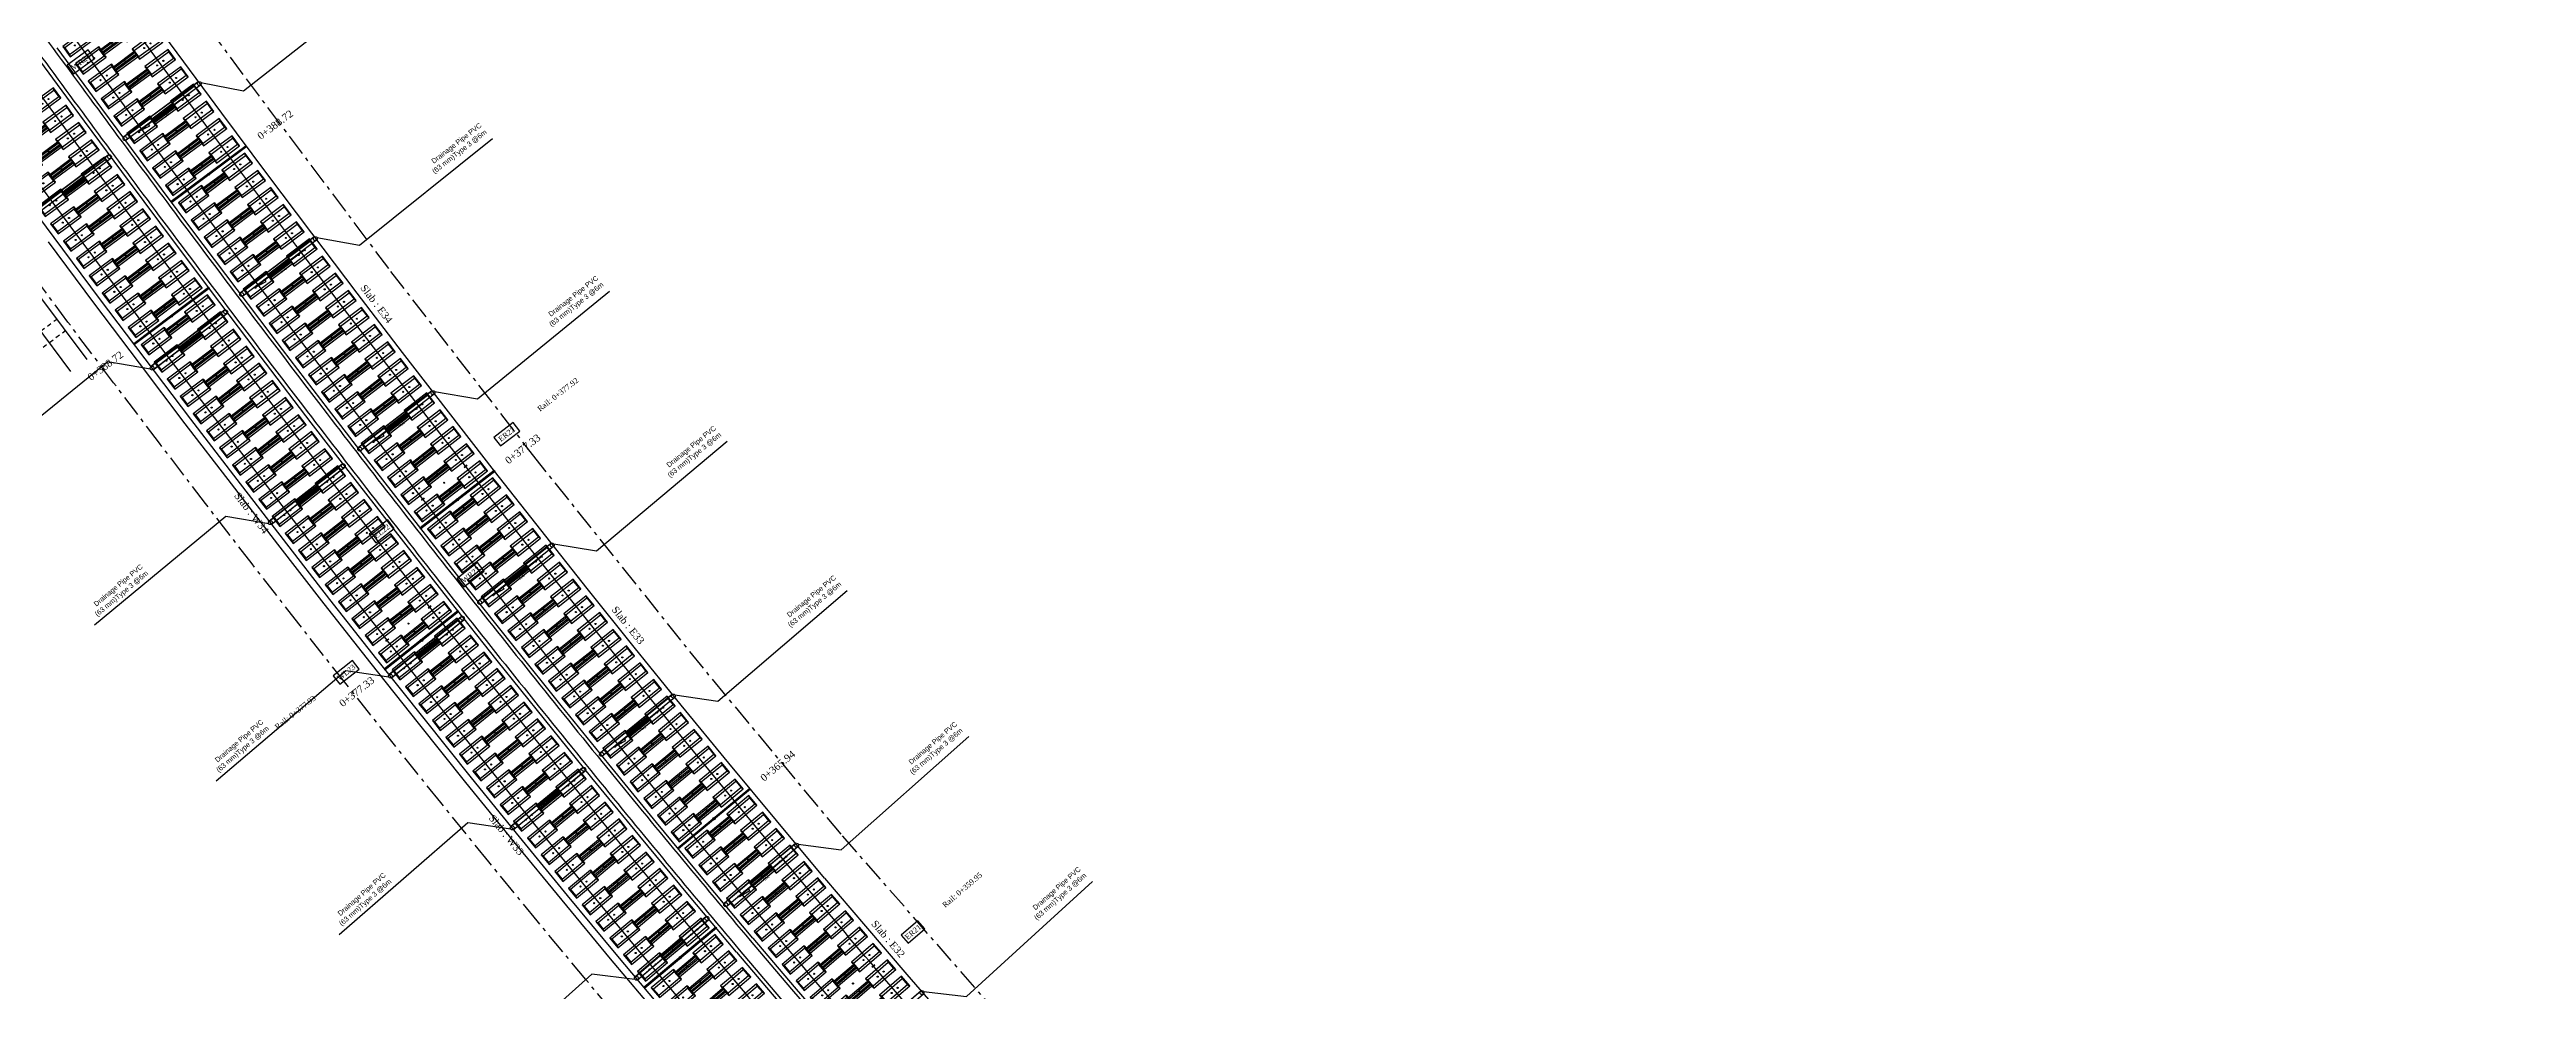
# Model space of a CAD drawing. Header units: metres. Extents: x 0 to 564365, y 0 to 3594889.
# Drawn here: x 564018.9 to 564087.7, y 3593549.6 to 3593575.8 of the extents above; entities that cross this region are included whole.
import ezdxf
from ezdxf.enums import TextEntityAlignment as Align

# ---------------------------------------------------------------- set-up
doc = ezdxf.new("R2010")
doc.units = ezdxf.units.M
for name, pattern in [('ACAD_ISO10W100', [18, 12, -3, 0, -3]), ('DASHED2', [0.375, 0.25, -0.125]), ('HIDDEN2', [0.1875, 0.125, -0.0625])]:
    doc.linetypes.add(name, pattern=pattern)
for name, color, linetype in [('2d', 2, 'Continuous'), ('_flg-all slab', 7, 'Continuous'), ('_flg-Bar Divar', 11, 'ACAD_ISO10W100'), ('_flg-Por Konande-Devar', 230, 'Continuous'), ('_flg-por Konande-Vasat', 170, 'Continuous'), ('AG_JOOSH', 7, 'Continuous'), ('AG_Print', 7, 'Continuous'), ('AG_Slab', 7, 'Continuous'), ('C-ROAD-STAN-MAJR', 11, 'Continuous'), ('Cod+', 1, 'Continuous'), ('Door+', 1, 'Continuous'), ('Drawing line+', 1, 'Continuous'), ('E Pipe', 5, 'Continuous'), ('Hidden+', 9, 'HIDDEN2'), ('Km_Rail', 7, 'Continuous'), ('Km_Slab', 7, 'Continuous'), ('Number_Slab', 7, 'Continuous'), ('Rail', 1, 'Continuous'), ('Rail_Gap', 7, 'Continuous'), ('Sketch+', 210, 'Continuous'), ('Stair hidden+', 9, 'HIDDEN2'), ('Stair+', 42, 'Continuous'), ('Travers', 7, 'Continuous'), ('Wall+', 7, 'Continuous')]:
    doc.layers.add(name, color=color, linetype=linetype)
doc.styles.add('01-TYTEL', font='romanc.shx')
doc.styles.add('ND', font='nashkh.shx', dxfattribs={"height": 3})
doc.styles.get("Standard").update_dxf_attribs({"font": 'romantic.ttf'})

# ---------------------------------------------------------------- blocks, each defined once
blk = doc.blocks.new('AG_slab')
at = {"layer": 'AG_Slab', "color": 1}
for p, q in [((1.3, 0.015), (-1.3, 0.015)), ((1.3, -0.015), (-1.3, -0.015))]:
    blk.add_line(p, q, dxfattribs=at)
at = {"layer": 'AG_Slab', "color": 5}
for p, q in [((-1.3, -0.015), (-1.3, 0.015)), ((1.3, 0.015), (1.3, -0.015))]:
    blk.add_line(p, q, dxfattribs=at)
at = {"layer": 'AG_Slab', "color": 2, "linetype": 'DASHED2'}
blk.add_line((1.3, 0), (-1.3, 0), dxfattribs=at)
at = {"layer": 'AG_Slab', "color": 7}
blk.add_circle((0, 0), 0.03, dxfattribs=at)
blk = doc.blocks.new('AG_Joosh')
at = {"layer": 'AG_JOOSH', "color": 2}
for p, q in [((-0.701, 0.005), (-0.801, 0.005)), ((0.701, 0.005), (0.801, 0.005)), ((-0.701, -0.005), (-0.801, -0.005)), ((0.701, -0.005), (0.801, -0.005))]:
    blk.add_line(p, q, dxfattribs=at)
at = {"layer": 'AG_JOOSH', "color": 7}
blk.add_circle((0, 0), 0.0155, dxfattribs=at)
blk = doc.blocks.new('AG_tttt', base_point=(-0.751, 0))
at = {"layer": 'Travers', "color": 3}
blk.add_lwpolyline([(-0.354, 0.175), (-1.155, 0.175), (-1.155, -0.175), (-0.354, -0.175), (-0.354, 0.175), (-0.38, 0.114), (-1.129, 0.114), (-1.155, 0.175), (-1.129, 0.114), (-1.129, -0.114), (-1.155, -0.175), (-1.129, -0.114), (-0.38, -0.114), (-0.354, -0.175), (-0.38, -0.114), (-0.38, 0.114), (-0.354, 0.175), (-0.354, 0.09), (0.354, 0.09), (0.354, 0.045), (-0.354, 0.045), (-0.354, 0), (0.354, 0), (0.354, -0.045), (-0.354, -0.045), (-0.354, -0.09), (0.354, -0.09), (0.354, -0.175), (1.155, -0.175), (1.155, 0.175), (0.354, 0.175), (0.354, -0.175), (0.38, -0.114), (0.38, 0.114), (0.354, 0.175), (0.38, 0.114), (1.129, 0.114), (1.155, 0.175), (1.129, 0.114), (1.129, -0.114), (1.155, -0.175), (1.129, -0.114), (0.38, -0.114)], dxfattribs=at)
for centre in [(-0.863, 0), (-0.646, 0), (0.646, 0), (0.863, 0)]:
    blk.add_circle(centre, 0.015, dxfattribs=at)
at = {"layer": 'Travers', "color": 7}
blk.add_circle((0, 0), 0.02, dxfattribs=at)
blk = doc.blocks.new('AG_t')
at = {"layer": 'Travers', "color": 3}
blk.add_lwpolyline([(-0.354, 0.175), (-1.155, 0.175), (-1.155, -0.175), (-0.354, -0.175), (-0.354, 0.175), (-0.38, 0.114), (-1.129, 0.114), (-1.155, 0.175), (-1.129, 0.114), (-1.129, -0.114), (-1.155, -0.175), (-1.129, -0.114), (-0.38, -0.114), (-0.354, -0.175), (-0.38, -0.114), (-0.38, 0.114), (-0.354, 0.175), (-0.354, 0.09), (0.354, 0.09), (0.354, 0.045), (-0.354, 0.045), (-0.354, 0), (0.354, 0), (0.354, -0.045), (-0.354, -0.045), (-0.354, -0.09), (0.354, -0.09), (0.354, -0.175), (1.155, -0.175), (1.155, 0.175), (0.354, 0.175), (0.354, -0.175), (0.38, -0.114), (0.38, 0.114), (0.354, 0.175), (0.38, 0.114), (1.129, 0.114), (1.155, 0.175), (1.129, 0.114), (1.129, -0.114), (1.155, -0.175), (1.129, -0.114), (0.38, -0.114)], dxfattribs=at)
for centre in [(-0.863, 0), (-0.646, 0), (0.646, 0), (0.863, 0)]:
    blk.add_circle(centre, 0.015, dxfattribs=at)
at = {"layer": 'Travers', "color": 7}
blk.add_circle((0, 0), 0.02, dxfattribs=at)
blk = doc.blocks.new('cod')
at = {"layer": 'Cod+'}
h = blk.add_hatch(color=256, dxfattribs=at)
edge = h.paths.add_edge_path()
edge.add_arc((0, 0), 0.2, 270, 360)
edge.add_line((0.2, 0), (0, 0))
edge.add_line((0, 0), (0, -0.2))
edge = h.paths.add_edge_path()
edge.add_arc((0, 0), 0.2, 90, 180)
edge.add_line((-0.2, 0), (0, 0))
edge.add_line((0, 0), (0, 0.2))
for p, q in [((-0.3, 0), (2.138, 0)), ((0, -0.3), (0, 0.3))]:
    blk.add_line(p, q, dxfattribs=at)
blk.add_circle((0, 0), 0.2, dxfattribs=at)
blk = doc.blocks.new('door-350cm')
at = {"layer": 'Door+', "ltscale": 1e-05}
for p, q in [((-2.028, 0.938), (-3.479, 0.1)), ((-2.008, 0.903), (-3.459, 0.066)), ((-1.492, 0.903), (-0.041, 0.066)), ((-1.472, 0.938), (-0.021, 0.1)), ((-3.479, 0.1), (-3.459, 0.066)), ((-3.46, 0.065), (-3.46, 0)), ((-0.021, 0.1), (-0.041, 0.066)), ((-0.04, 0.065), (-0.04, 0))]:
    blk.add_line(p, q, dxfattribs=at)
at = {"layer": 'Door+'}
for p, q in [((-2.008, 0.903), (-2.028, 0.938)), ((-1.492, 0.903), (-1.472, 0.938)), ((-3.5, 0.09), (-3.5, 0.105)), ((-3.5, 0.105), (-3.48, 0.105)), ((-3.5, 0), (-3.5, 0.015)), ((-3.46, 0), (-3.5, 0)), ((-3.48, 0.105), (-3.48, 0.065)), ((-3.48, 0.065), (-3.46, 0.065)), ((-0.02, 0.065), (-0.04, 0.065)), ((-0.04, 0), (0, 0)), ((0, 0.105), (-0.02, 0.105)), ((-0.02, 0.105), (-0.02, 0.065)), ((0, 0.09), (0, 0.105)), ((0, 0), (0, 0.015))]:
    blk.add_line(p, q, dxfattribs=at)
for centre, start, end in [((-3.46, 0), 0, 31.88322), ((-0.04, 0), 148.11678, 180)]:
    blk.add_arc(centre, 1.71, start, end, dxfattribs=at)
blk = doc.blocks.new('1')
at = {"layer": 'Drawing line+'}
for p, q in [((5.099, -0.805), (7.669, 0.769)), ((5.111, -0.821), (7.681, 0.753))]:
    blk.add_line(p, q, dxfattribs=at)
for points in [[(5.047, -3.655), (4.927, -3.495), (4.987, -3.575), (5.067, -3.515), (5.127, -3.595), (5.007, -3.435), (5.067, -3.515), (5.027, -3.545), (2.714, -0.455), (5.276, 1.463), (6.384, -0.018)], [(8.978, 1.356), (10.551, -0.745), (10.286, -0.984), (10.931, -0.66), (10.666, -0.899), (12.667, -3.572)]]:
    blk.add_lwpolyline(points, dxfattribs=at)
blk.add_lwpolyline([(6.238, -2.576), (4.829, -0.695), (4.909, -0.635), (6.318, -2.516)], close=True, dxfattribs=at)
at = {"layer": 'Hidden+'}
for p, q in [((8.99, -0.328), (9.79, 0.271)), ((8.93, -0.248), (11.027, -3.05)), ((9.229, -0.649), (10.03, -0.049)), ((8.909, -0.888), (10.707, -3.29)), ((11.027, -3.05), (11.828, -2.451)), ((11.267, -3.371), (12.067, -2.771))]:
    blk.add_line(p, q, dxfattribs=at)
at = {"layer": 'Stair hidden+'}
for p, q in [((4.949, -0.605), (7.351, 1.193)), ((7.531, 0.953), (5.129, -0.845)), ((7.681, 0.753), (5.279, -1.045)), ((7.711, 0.713), (5.309, -1.085)), ((7.86, 0.513), (5.459, -1.285)), ((7.89, 0.473), (5.489, -1.325)), ((8.04, 0.272), (5.639, -1.525)), ((8.07, 0.232), (5.669, -1.565)), ((8.22, 0.032), (5.818, -1.765)), ((2.358, -2.482), (4.759, -0.684)), ((8.25, -0.008), (5.848, -1.805)), ((8.4, -0.208), (5.998, -2.006)), ((8.43, -0.248), (6.028, -2.046)), ((8.58, -0.448), (6.178, -2.246)), ((8.61, -0.488), (6.208, -2.286)), ((8.759, -0.688), (6.358, -2.486)), ((2.537, -2.722), (4.939, -0.925)), ((2.717, -2.963), (5.119, -1.165)), ((8.789, -0.728), (6.388, -2.526)), ((2.897, -3.203), (5.299, -1.405)), ((3.077, -3.443), (5.478, -1.645)), ((3.257, -3.683), (5.658, -1.885)), ((3.436, -3.923), (5.838, -2.125)), ((3.616, -4.163), (6.018, -2.366)), ((3.796, -4.404), (6.198, -2.606))]:
    blk.add_line(p, q, dxfattribs=at)
blk.add_lwpolyline([(6.396, -0.034), (7.559, -1.587), (7.593, -1.345), (7.559, -1.587), (7.316, -1.552)], dxfattribs=at)
at = {"layer": 'Stair+'}
for p, q in [((4.919, -0.565), (7.321, 1.233)), ((7.501, 0.993), (5.099, -0.805)), ((2.388, -2.522), (4.789, -0.724)), ((2.567, -2.762), (4.969, -0.965)), ((2.747, -3.003), (5.149, -1.205)), ((2.927, -3.243), (5.329, -1.445)), ((3.107, -3.483), (5.508, -1.685)), ((3.287, -3.723), (5.688, -1.925)), ((3.466, -3.963), (5.868, -2.166)), ((3.646, -4.203), (6.048, -2.406)), ((3.826, -4.444), (6.228, -2.646))]:
    blk.add_line(p, q, dxfattribs=at)
blk.add_lwpolyline([(6.228, -2.646), (4.759, -0.684), (4.919, -0.565), (6.388, -2.526)], close=True, dxfattribs=at)
at = {"layer": 'Wall+'}
for p, q in [((0, 0), (5.604, 4.195)), ((5.604, 4.195), (8.93, -0.248)), ((0.56, -0.081), (5.523, 3.635)), ((5.523, 3.635), (8.909, -0.888)), ((0, 0), (5.423, -7.245)), ((0.56, -0.081), (5.743, -7.005)), ((9.229, -0.649), (8.909, -0.888)), ((11.267, -3.371), (5.663, -7.565)), ((11.027, -3.05), (5.743, -7.005)), ((11.267, -3.371), (11.027, -3.05)), ((5.423, -7.245), (5.663, -7.565))]:
    blk.add_line(p, q, dxfattribs=at)
at = {"layer": 'Cod+', "rotation": 36.81608311744808}
for p in [(2.291, 0.031), (5.593, -5.143)]:
    blk.add_blockref('cod', p, dxfattribs=at)
at = {"layer": 'Door+', "xscale": -0.8571428570325101, "yscale": 0.8571428570325101, "zscale": 0.8571428570325101, "rotation": 126.8160831195326}
blk.add_blockref('door-350cm', (10.827, -3.2), dxfattribs=at)
at = {"layer": 'Cod+', "style": '01-TYTEL'}
for s, p in [('1554.30', (3.308, 0.934)), ('1552.70', (5.758, -4.937))]:
    blk.add_text(s, height=0.2914, rotation=36.81608, dxfattribs=at).set_placement(p)
blk = doc.blocks.new('Drainage Pipe E')
at = {"color": 30, "true_color": 0xf26722}
for p, q in [((-0.873, 0.07), (0.849, 0.07)), ((-0.873, 0.07), (0.849, 0.07)), ((0.849, 0.07), (0.518, 0.124)), ((0.518, 0.124), (0.518, 0.07)), ((0.849, 0.07), (0.518, 0.124)), ((0.518, 0.124), (0.518, 0.07))]:
    blk.add_line(p, q, dxfattribs=at)
at = {"layer": '2d', "flags": 128}
blk.add_lwpolyline([(-1.349, 0), (-2.168, 0.894), (-6.923, 0.758)], dxfattribs=at)
at = {"layer": 'E Pipe', "color": 4}
for p, q in [((-1.297, 0.054), (1.286, 0.055)), ((-1.297, 0.054), (1.286, 0.055)), ((-1.308, -0.055), (1.296, -0.055)), ((-1.299, -0.055), (1.286, -0.054))]:
    blk.add_line(p, q, dxfattribs=at)
for centre in [(-1.295, 0), (-1.295, 0), (1.286, 0), (1.286, 0)]:
    blk.add_circle(centre, 0.0546, dxfattribs=at)
at = {"color": 30, "true_color": 0xf26722, "insert": (-0.163, 0.204), "char_height": 0.0993, "attachment_point": 1, "rotation": 0.01814}
blk.add_mtext_dynamic_manual_height_columns('2%', width=1.00817, gutter_width=1, heights=[0], dxfattribs=at)
at = {"layer": '2d', "insert": (-6.895, 0.173), "char_height": 0.141, "width": 2.11353, "attachment_point": 3, "rotation": 180.65034, "style": 'ND'}
blk.add_mtext('{\\f@Arial Unicode MS|b0|i0|c0|p34;Drainage Pipe PVC\\P(63 mm)Type 3 @6m}', dxfattribs=at)
blk = doc.blocks.new('_N-drainage pipe')
at = {"layer": '2d', "flags": 128}
blk.add_lwpolyline([(570000.683, 3594952.865), (569999.692, 3594952.175), (569999.196, 3594947.463)], dxfattribs=at)
at = {"layer": 'E Pipe', "color": 4}
for p, q in [((570000.743, 3594952.898), (570001.089, 3594955.469)), ((570000.745, 3594952.908), (570001.087, 3594955.46))]:
    blk.add_line(p, q, dxfattribs=at)
blk.add_lwpolyline([(570000.637, 3594952.924), (570000.979, 3594955.474)], close=True, dxfattribs=at)
for centre in [(570001.033, 3594955.467), (570001.033, 3594955.467), (570000.691, 3594952.919), (570000.691, 3594952.919)]:
    blk.add_circle(centre, 0.0544, dxfattribs=at)
at = {"layer": '2d', "insert": (569998.901, 3594949.57), "char_height": 0.14047, "width": 2.10551, "attachment_point": 3, "rotation": 84.28582, "style": 'ND'}
blk.add_mtext('{\\f@Arial Unicode MS|b0|i0|c0|p34;Drainage Pipe PVC\\P(63 mm)Type 3 @6m}', dxfattribs=at)

msp = doc.modelspace()

# ---------------------------------------------------------------- linework, layer by layer
at = {"layer": '_flg-all slab', "linetype": 'Continuous', "lineweight": -3}
for p, q in [((564022.417, 3593575.748), (564021.181, 3593577.43)), ((564019.843, 3593573.848), (564018.6, 3593575.538)), ((564020.325, 3593574.204), (564019.084, 3593575.893)), ((564023.659, 3593574.071), (564022.417, 3593575.748)), ((564021.572, 3593572.52), (564020.325, 3593574.204)), ((564024.907, 3593572.398), (564023.659, 3593574.071)), ((564021.091, 3593572.162), (564019.843, 3593573.848)), ((564022.825, 3593570.84), (564021.572, 3593572.52)), ((564019.004, 3593570.611), (564017.75, 3593572.304)), ((564022.345, 3593570.481), (564021.091, 3593572.162)), ((564026.16, 3593570.731), (564024.907, 3593572.398)), ((564020.264, 3593568.922), (564019.004, 3593570.611)), ((564023.606, 3593568.803), (564022.345, 3593570.481)), ((564024.085, 3593569.165), (564022.825, 3593570.84)), ((564027.419, 3593569.069), (564026.16, 3593570.731)), ((564025.35, 3593567.495), (564024.085, 3593569.165)), ((564028.685, 3593567.412), (564027.419, 3593569.069)), ((564021.53, 3593567.237), (564020.264, 3593568.922)), ((564024.873, 3593567.131), (564023.606, 3593568.803)), ((564022.803, 3593565.557), (564021.53, 3593567.237)), ((564026.146, 3593565.464), (564024.873, 3593567.131)), ((564026.622, 3593565.829), (564025.35, 3593567.495)), ((564029.957, 3593565.762), (564028.685, 3593567.412)), ((564027.902, 3593564.17), (564026.622, 3593565.829)), ((564031.237, 3593564.117), (564029.957, 3593565.762)), ((564024.084, 3593563.881), (564022.803, 3593565.557)), ((564027.427, 3593563.802), (564026.146, 3593565.464)), ((564025.371, 3593562.211), (564024.084, 3593563.881)), ((564028.715, 3593562.146), (564027.427, 3593563.802)), ((564029.188, 3593562.516), (564027.902, 3593564.17)), ((564032.523, 3593562.479), (564031.237, 3593564.117)), ((564026.667, 3593560.545), (564025.371, 3593562.211)), ((564030.482, 3593560.868), (564029.188, 3593562.516)), ((564033.817, 3593560.847), (564032.523, 3593562.479)), ((564030.011, 3593560.496), (564028.715, 3593562.146)), ((564031.785, 3593559.227), (564030.482, 3593560.868)), ((564035.12, 3593559.223), (564033.817, 3593560.847)), ((564027.971, 3593558.885), (564026.667, 3593560.545)), ((564031.315, 3593558.852), (564030.011, 3593560.496)), ((564029.283, 3593557.232), (564027.971, 3593558.885)), ((564032.628, 3593557.215), (564031.315, 3593558.852)), ((564033.095, 3593557.592), (564031.785, 3593559.227)), ((564036.43, 3593557.606), (564035.12, 3593559.223)), ((564034.414, 3593555.964), (564033.095, 3593557.592)), ((564037.748, 3593555.996), (564036.43, 3593557.606)), ((564030.603, 3593555.584), (564029.283, 3593557.232)), ((564033.949, 3593555.585), (564032.628, 3593557.215)), ((564039.075, 3593554.394), (564037.748, 3593555.996)), ((564031.933, 3593553.943), (564030.603, 3593555.584)), ((564035.278, 3593553.961), (564033.949, 3593555.585)), ((564035.741, 3593554.343), (564034.414, 3593555.964)), ((564033.271, 3593552.308), (564031.933, 3593553.943)), ((564036.617, 3593552.345), (564035.278, 3593553.961)), ((564037.078, 3593552.729), (564035.741, 3593554.343)), ((564040.414, 3593552.797), (564039.075, 3593554.394)), ((564038.424, 3593551.124), (564037.078, 3593552.729)), ((564034.62, 3593550.681), (564033.271, 3593552.308)), ((564037.965, 3593550.737), (564036.617, 3593552.345)), ((564035.975, 3593549.064), (564034.62, 3593550.681))]:
    msp.add_line(p, q, dxfattribs=at)
for radius, start, end in [(347.1, 220.14381, 257.02292), (350.3, 220.14303, 257.0237), (349.7, 220.14317, 257.02356)]:
    msp.add_arc((564305.747, 3593776.575), radius, start, end, dxfattribs=at)
at = {"layer": '_flg-Bar Divar', "lineweight": -3, "ltscale": 0.05}
for p, q in [((564024.254, 3593575.149, 1556.206), (564019.82, 3593581.155, 1556.206)), ((564028.303, 3593569.749, 1556.206), (564024.254, 3593575.149, 1556.206)), ((564019.383, 3593568.263), (564018.121, 3593569.955)), ((564032.398, 3593564.45, 1556.206), (564028.303, 3593569.749, 1556.206)), ((564020.652, 3593566.575), (564019.383, 3593568.263)), ((564021.928, 3593564.891), (564020.652, 3593566.575)), ((564023.211, 3593563.212), (564021.928, 3593564.891)), ((564037.045, 3593558.631, 1556.206), (564032.398, 3593564.45, 1556.206)), ((564024.502, 3593561.537), (564023.211, 3593563.212)), ((564025.8, 3593559.868), (564024.502, 3593561.537)), ((564027.107, 3593558.204), (564025.8, 3593559.868)), ((564028.423, 3593556.546), (564027.107, 3593558.204)), ((564040.872, 3593554.018, 1556.206), (564037.045, 3593558.631, 1556.206)), ((564029.747, 3593554.894), (564028.423, 3593556.546)), ((564031.08, 3593553.248), (564029.747, 3593554.894)), ((564045.249, 3593548.994, 1556.206), (564040.872, 3593554.018, 1556.206)), ((564032.422, 3593551.609), (564031.08, 3593553.248)), ((564033.775, 3593549.977), (564032.422, 3593551.609)), ((564035.133, 3593548.356), (564033.775, 3593549.977))]:
    msp.add_line(p, q, dxfattribs=at)
at = {"layer": '_flg-Por Konande-Devar', "linetype": 'Continuous', "lineweight": -3}
for p, q in [((564020.104, 3593568.802), (564018.844, 3593570.492)), ((564021.371, 3593567.117), (564020.104, 3593568.802)), ((564022.644, 3593565.436), (564021.371, 3593567.117)), ((564023.925, 3593563.759), (564022.644, 3593565.436)), ((564025.213, 3593562.088), (564023.925, 3593563.759)), ((564026.509, 3593560.422), (564025.213, 3593562.088)), ((564027.814, 3593558.762), (564026.509, 3593560.422)), ((564029.126, 3593557.107), (564027.814, 3593558.762)), ((564030.447, 3593555.458), (564029.126, 3593557.107)), ((564031.778, 3593553.816), (564030.447, 3593555.458)), ((564033.117, 3593552.181), (564031.778, 3593553.816)), ((564034.466, 3593550.553), (564033.117, 3593552.181)), ((564035.822, 3593548.935), (564034.466, 3593550.553))]:
    msp.add_line(p, q, dxfattribs=at)
at = {"layer": '_flg-por Konande-Vasat'}
for centre, radius, start, end in [((564512.927, 3593937.704), 612.7, 216.170593, 216.738094), ((564512.927, 3593937.704), 612.3, 216.170593, 216.738094), ((564462.841, 3593900.319), 550.2, 216.73809, 217.44747), ((564462.841, 3593900.319), 549.8, 216.73809, 217.44747), ((564387.059, 3593842.279), 454.746, 217.44747, 218.22778), ((564387.059, 3593842.279), 454.346, 217.44747, 218.22778), ((564358.981, 3593820.163), 419.003, 218.22778, 219.14997), ((564358.981, 3593820.163), 418.603, 218.22778, 219.14997), ((564314.241, 3593783.739), 361.311, 219.14997, 220.1431), ((564314.241, 3593783.739), 360.911, 219.14997, 220.1431), ((564305.747, 3593776.575), 350.2, 220.1431, 257.02363), ((564305.747, 3593776.575), 349.8, 220.1431, 257.02363)]:
    msp.add_arc(centre, radius, start, end, dxfattribs=at)
at = {"layer": 'Drawing line+'}
msp.add_lwpolyline([(564015.772, 3593571.813), (564017.343, 3593569.711), (564017.079, 3593569.472), (564017.723, 3593569.795), (564017.459, 3593569.556), (564019.458, 3593566.883)], dxfattribs=at)
msp.add_lwpolyline([(564015.772, 3593571.813), (564017.343, 3593569.711), (564017.079, 3593569.472), (564017.723, 3593569.795), (564017.459, 3593569.556), (564019.458, 3593566.883)], dxfattribs=at)
at = {"layer": 'Rail'}
for points in [[(564030.432, 3593564.257), (564029.523, 3593565.426), (564028.249, 3593567.078), (564026.982, 3593568.736), (564025.722, 3593570.4), (564024.467, 3593572.069), (564023.219, 3593573.743), (564021.976, 3593575.422), (564020.738, 3593577.105), (564019.641, 3593578.606)], [(564029.247, 3593563.335), (564028.336, 3593564.506), (564027.058, 3593566.164), (564025.787, 3593567.827), (564024.523, 3593569.496), (564023.265, 3593571.169), (564022.013, 3593572.847), (564020.767, 3593574.53), (564019.526, 3593576.217), (564018.429, 3593577.72)], [(564029.434, 3593560.343), (564028.283, 3593561.808), (564026.993, 3593563.466), (564025.711, 3593565.13), (564024.436, 3593566.799), (564023.167, 3593568.473), (564021.906, 3593570.151), (564020.65, 3593571.835), (564019.401, 3593573.522), (564018.579, 3593574.64)], [(564028.253, 3593559.415), (564027.1, 3593560.883), (564025.806, 3593562.547), (564024.519, 3593564.215), (564023.24, 3593565.889), (564021.968, 3593567.568), (564020.703, 3593569.251), (564019.445, 3593570.939), (564018.192, 3593572.63), (564017.369, 3593573.75)]]:
    msp.add_lwpolyline(points, dxfattribs=at)
for points in [[(564041.769, 3593550.356, -0.00197), (564039.994, 3593552.444), (564038.654, 3593554.043), (564037.324, 3593555.647), (564036.004, 3593557.259), (564034.692, 3593558.878), (564033.388, 3593560.505), (564032.092, 3593562.139), (564030.804, 3593563.779), (564030.439, 3593564.249)], [(564040.628, 3593549.379, -0.001972), (564038.844, 3593551.477), (564037.5, 3593553.081), (564036.165, 3593554.692), (564034.839, 3593556.31), (564033.522, 3593557.936), (564032.214, 3593559.569), (564030.913, 3593561.208), (564029.621, 3593562.854), (564029.253, 3593563.327)], [(564040.855, 3593546.516, -0.003628), (564037.545, 3593550.384), (564036.195, 3593551.994), (564034.855, 3593553.612), (564033.523, 3593555.238), (564032.2, 3593556.871), (564030.886, 3593558.51), (564029.581, 3593560.156), (564029.44, 3593560.335)], [(564039.721, 3593545.531, -0.00363), (564036.395, 3593549.418), (564035.041, 3593551.032), (564033.695, 3593552.657), (564032.358, 3593554.289), (564031.031, 3593555.928), (564029.712, 3593557.574), (564028.402, 3593559.226), (564028.259, 3593559.407)], [(564053.784, 3593537.046, -0.012889), (564041.775, 3593550.348, -0.012889)]]:
    msp.add_lwpolyline(points, format="xyb", dxfattribs=at)
at = {"layer": 'Rail_Gap', "color": 210}
for points in [[(564019.541, 3593575.168), (564020.122, 3593575.595), (564019.945, 3593575.837), (564019.363, 3593575.41)], [(564031.404, 3593564.816), (564031.939, 3593565.232), (564031.755, 3593565.469), (564031.219, 3593565.053)], [(564027.942, 3593562.123), (564028.455, 3593562.522), (564028.271, 3593562.759), (564027.758, 3593562.36)], [(564030.388, 3593560.895), (564030.95, 3593561.336), (564030.765, 3593561.572), (564030.203, 3593561.131)], [(564026.939, 3593558.186), (564027.479, 3593558.61), (564027.293, 3593558.846), (564026.754, 3593558.422)], [(564042.737, 3593550.981), (564043.203, 3593551.381), (564043.008, 3593551.609), (564042.541, 3593551.209)]]:
    msp.add_lwpolyline(points, close=True, dxfattribs=at)

# ---------------------------------------------------------------- block references
for p, rotation in [((-2398945.18, 1479467.817), 314.5178066305759), ((-2375475.127, 1446954.41), 315.1489379054368), ((-2357532.635, 1422597.872), 315.6250544340033), ((-2327040.48, 1382154.263), 316.422272747453), ((-2304235.956, 1352655.322), 317.0091139893709), ((-2266153.001, 1304746.367), 317.9724193912094)]:
    msp.add_blockref('_N-drainage pipe', p, dxfattribs=dict(rotation=rotation))
at = {"layer": 'AG_JOOSH'}
for p, rotation in [((564029.843, 3593563.792), 37.88062575821566), ((564028.847, 3593559.875), 38.14636506907164), ((564041.202, 3593549.863), 40.59608250633903)]:
    msp.add_blockref('AG_Joosh', p, dxfattribs=dict(at, rotation=rotation))
at = {"layer": 'AG_Print'}
for name, p, rotation in [('AG_t', (564020.273, 3593576.47), 36.33047979000373), ('AG_t', (564020.629, 3593575.986), 36.33047979000373), ('AG_t', (564020.984, 3593575.503), 36.33047979526558), ('AG_tttt', (564020.735, 3593574.574), 36.33047980052743), ('AG_t', (564021.695, 3593574.539), 36.51871180785464), ('AG_t', (564018.151, 3593573.953), 36.33047979000373), ('AG_t', (564022.052, 3593574.057), 36.51871179728398), ('AG_tttt', (564017.902, 3593573.025), 36.33047980052743), ('AG_tttt', (564021.806, 3593573.128), 36.51871180256931), ('AG_t', (564022.765, 3593573.095), 36.71801629653844), ('AG_t', (564018.861, 3593572.989), 36.51871180785464), ('AG_t', (564019.218, 3593572.507), 36.51871180785464), ('AG_t', (564023.124, 3593572.614), 36.71801629653844), ('AG_t', (564019.575, 3593572.025), 36.51871180256931), ('AG_t', (564023.483, 3593572.133), 36.71801630184856), ('AG_tttt', (564019.329, 3593571.095), 36.51871180785464), ('AG_t', (564020.289, 3593571.063), 36.71801629653844), ('AG_tttt', (564023.239, 3593571.203), 36.71801630184856), ('AG_t', (564024.2, 3593571.175), 36.9283932351368), ('AG_t', (564020.648, 3593570.582), 36.71801629653844), ('AG_t', (564024.561, 3593570.695), 36.92839322980056), ('AG_tttt', (564020.404, 3593569.652), 36.71801629653844), ('AG_t', (564021.364, 3593569.623), 36.9283932351368), ('AG_tttt', (564024.321, 3593569.764), 36.92839322980056), ('AG_t', (564025.281, 3593569.739), 37.1498426669968), ('AG_t', (564021.724, 3593569.143), 36.9283932351368), ('AG_t', (564025.643, 3593569.261), 37.14984265626953), ('AG_t', (564022.085, 3593568.663), 36.9283932351368), ('AG_t', (564026.005, 3593568.782), 37.1498426669968), ('AG_tttt', (564025.769, 3593567.851), 37.14984266163316), ('AG_tttt', (564021.845, 3593567.733), 36.92839322980056), ('AG_t', (564022.805, 3593567.707), 37.14984267236043), ('AG_t', (564026.73, 3593567.83), 37.38236455089054), ('AG_t', (564023.167, 3593567.229), 37.14984266163316), ('AG_t', (564027.094, 3593567.353), 37.38236455089054), ('AG_tttt', (564026.862, 3593566.42), 37.38236455089054), ('AG_tttt', (564022.931, 3593566.297), 37.1498426669968), ('AG_t', (564023.891, 3593566.275), 37.3823645401059), ('AG_t', (564027.822, 3593566.403), 37.6259589116264), ('AG_t', (564024.255, 3593565.799), 37.38236454549823), ('AG_t', (564028.188, 3593565.927), 37.6259589116264), ('AG_t', (564024.619, 3593565.322), 37.38236454549823), ('AG_tttt', (564024.387, 3593564.389), 37.38236454549823), ('AG_t', (564028.554, 3593565.452), 37.6259589343416), ('AG_tttt', (564028.326, 3593564.519), 37.62595890620411), ('AG_t', (564025.347, 3593564.372), 37.62595893976387), ('AG_t', (564029.287, 3593564.506), 37.88062576366916), ('AG_t', (564025.713, 3593563.897), 37.62595893976387), ('AG_tttt', (564025.485, 3593562.963), 37.62595893976387), ('AG_t', (564029.656, 3593564.032), 37.88062575821566), ('AG_tttt', (564029.437, 3593563.09), 37.88062576366916), ('AG_t', (564026.444, 3593562.949), 37.88062575276219), ('AG_t', (564030.397, 3593563.081), 38.14636506358571), ('AG_t', (564026.813, 3593562.475), 37.8806257473087), ('AG_t', (564030.768, 3593562.609), 38.14636506907164), ('AG_tttt', (564030.548, 3593561.673), 38.14636506358571), ('AG_t', (564027.181, 3593562.002), 37.8806257473087), ('AG_tttt', (564026.957, 3593561.067), 37.88062574185521), ('AG_t', (564031.507, 3593561.668), 38.4231768260997), ('AG_t', (564027.917, 3593561.058), 38.14636506358571), ('AG_t', (564031.88, 3593561.198), 38.4231768260997), ('AG_t', (564032.253, 3593560.728), 38.4231768260997), ('AG_t', (564028.288, 3593560.587), 38.14636506907164), ('AG_tttt', (564028.068, 3593559.651), 38.14636507455759), ('AG_tttt', (564032.037, 3593559.791), 38.42317684289343), ('AG_t', (564029.033, 3593559.638), 38.4231768260997), ('AG_t', (564032.997, 3593559.792), 38.71106109021319), ('AG_t', (564033.373, 3593559.324), 38.71106108465869), ('AG_t', (564029.406, 3593559.168), 38.4231768260997), ('AG_t', (564029.779, 3593558.698), 38.4231768260997), ('AG_tttt', (564033.162, 3593558.386), 38.71106108465869), ('AG_tttt', (564029.563, 3593557.761), 38.42317683713895), ('AG_t', (564034.121, 3593558.391), 39.0100177955927), ('AG_t', (564034.498, 3593557.924), 39.0100177955927), ('AG_t', (564030.524, 3593557.762), 38.71106110687673), ('AG_t', (564030.899, 3593557.294), 38.71106110132222), ('AG_t', (564034.876, 3593557.458), 39.01001780677389), ('AG_tttt', (564030.688, 3593556.356), 38.71106110132222), ('AG_tttt', (564034.67, 3593556.519), 39.0100178123645), ('AG_t', (564035.63, 3593556.53), 39.32004700040001), ('AG_t', (564031.647, 3593556.361), 39.0100177955927), ('AG_t', (564032.025, 3593555.894), 39.0100178011833), ('AG_t', (564036.01, 3593556.066), 39.32004702225613), ('AG_t', (564032.402, 3593555.428), 39.01001780677389), ('AG_tttt', (564035.81, 3593555.126), 39.32004699477215), ('AG_t', (564036.768, 3593555.141), 39.64114866363543), ('AG_tttt', (564032.196, 3593554.489), 39.01001780677389), ('AG_t', (564033.157, 3593554.5), 39.32004700040001), ('AG_t', (564037.151, 3593554.679), 39.64114866930169), ('AG_t', (564033.537, 3593554.036), 39.32004700040001), ('AG_t', (564037.534, 3593554.217), 39.64114867496797), ('AG_tttt', (564037.338, 3593553.276), 39.64114868063425), ('AG_tttt', (564033.336, 3593553.096), 39.32004699477215), ('AG_t', (564034.295, 3593553.111), 39.64114866363543), ('AG_t', (564038.298, 3593553.297), 39.97332279465139), ('AG_t', (564034.677, 3593552.649), 39.64114866363543), ('AG_t', (564038.684, 3593552.838), 39.97332279465139), ('AG_tttt', (564038.494, 3593551.895), 39.97332278894556), ('AG_t', (564035.06, 3593552.187), 39.64114866930169), ('AG_tttt', (564034.865, 3593551.246), 39.64114866930169), ('AG_tttt', (564038.879, 3593551.436), 40.15219124054913), ('AG_t', (564035.824, 3593551.267), 39.97332278894556), ('AG_tttt', (564039.267, 3593550.977), 40.25065141629508), ('AG_tttt', (564039.655, 3593550.52), 40.34911158943949), ('AG_t', (564036.21, 3593550.807), 39.97332278894556), ('AG_tttt', (564036.02, 3593549.865), 39.97332278323972), ('AG_tttt', (564040.043, 3593550.063), 40.44757176743077), ('AG_tttt', (564036.405, 3593549.405), 40.14510681151117), ('AG_tttt', (564040.433, 3593549.606), 40.54603194223996), ('AG_tttt', (564040.83, 3593549.143), 40.64613311657477), ('AG_tttt', (564036.793, 3593548.947), 40.24267278511401), ('AG_tttt', (564037.181, 3593548.489), 40.34023875355003), ('AG_tttt', (564041.221, 3593548.688), 40.74459328537701)]:
    msp.add_blockref(name, p, dxfattribs=dict(at, rotation=rotation))
at = {"layer": 'AG_Slab'}
for p, rotation in [((564023.3, 3593572.378), 36.71801629653844), ((564022.262, 3593568.428), 36.9283932351368), ((564030.209, 3593563.321), 37.88062575276219), ((564029.214, 3593559.41), 38.42317682058007), ((564037.341, 3593554.45), 39.64114867496797), ((564036.401, 3593550.58), 39.97332278894556)]:
    msp.add_blockref('AG_slab', p, dxfattribs=dict(at, rotation=rotation))
at = {"layer": 'C-ROAD-STAN-MAJR', "color": 11, "linetype": 'Continuous', "lineweight": -3}
for p, xscale, yscale, zscale, rotation in [((564021.998, 3593574.13), 0.9962075155305834, 0.9962075155305834, 0.9962075155305834, 216.5187024523787), ((564025.231, 3593569.804), 0.9962075155305836, 0.9962075155305836, 0.9962075155305836, 217.1498328960978), ((564028.508, 3593565.512), 0.9962075155305836, 0.9962075155305836, 0.9962075155305836, 217.6259488914356), ((564031.833, 3593561.257), 0.9962075155305836, 0.9962075155305836, 0.9962075155305836, 218.4231663812061), ((564035.211, 3593557.045), 0.9962075155305835, 0.9962075155305835, 0.9962075155305835, 219.0100070809566), ((564038.648, 3593552.88), 0.9962075155305836, 0.9962075155305836, 0.9962075155305836, 219.9733116606313), ((564042.146, 3593548.766), 0.9962075155305836, 0.9962075155305836, 0.9962075155305836, 220.8342419737366)]:
    msp.add_blockref('Drainage Pipe E', p, dxfattribs=dict(at, xscale=xscale, yscale=yscale, zscale=zscale, rotation=rotation))
at = {"layer": 'Sketch+', "color": 1}
msp.add_blockref('1', (564007.244, 3593570.796), dxfattribs=at)
msp.add_blockref('1', (564007.244, 3593570.796), dxfattribs=at)

# ---------------------------------------------------------------- texts
at = {"layer": 'Km_Rail', "color": 1}
for s, rotation, p in [('Rail: 0+377.92', 37.88063, (564033, 3593566.248)), ('Rail: 0+377.93', 38.14637, (564025.701, 3593557.404)), ('Rail: 0+359.95', 40.59608, (564044.239, 3593552.466))]:
    msp.add_text(s, height=0.15, rotation=rotation, dxfattribs=at).set_placement(p, align=Align.MIDDLE_CENTER)
at = {"layer": 'Km_Slab', "color": 11}
for s, rotation, p in [('0+388.72', 36.71802, (564025.144, 3593573.753)), ('0+388.72', 36.92839, (564020.423, 3593567.046)), ('0+377.33', 37.88063, (564032.024, 3593564.733)), ('0+377.33', 38.42318, (564027.412, 3593557.981)), ('0+365.94', 39.64115, (564039.112, 3593555.917))]:
    msp.add_text(s, height=0.2, rotation=rotation, dxfattribs=at).set_placement(p, align=Align.MIDDLE_CENTER)
at = {"layer": 'Number_Slab', "color": 230}
for s, rotation, p in [('Slab : E34', 307.38238, (564027.961, 3593568.771)), ('Slab : W34', 307.62596, (564024.484, 3593562.952)), ('Slab : E33', 308.71105, (564034.953, 3593559.83)), ('Slab : W33', 309.01002, (564031.57, 3593553.993)), ('Slab : E32', 310.54618, (564042.182, 3593551.102))]:
    msp.add_text(s, height=0.2, rotation=rotation, dxfattribs=at).set_placement(p, align=Align.MIDDLE_CENTER)
at = {"layer": 'Rail_Gap', "color": 200}
for s, rotation, p in [('WR24', 36.33048, (564019.743, 3593575.503)), ('ER22', 37.88063, (564031.579, 3593565.143)), ('EL22', 37.88063, (564028.106, 3593562.441)), ('WR23', 38.14637, (564030.577, 3593561.234)), ('WL23', 38.14637, (564027.116, 3593558.516)), ('ER21', 40.59608, (564042.872, 3593551.295))]:
    msp.add_text(s, height=0.15, rotation=rotation, dxfattribs=at).set_placement(p, align=Align.MIDDLE_CENTER)

doc.saveas('drawing.dxf')
